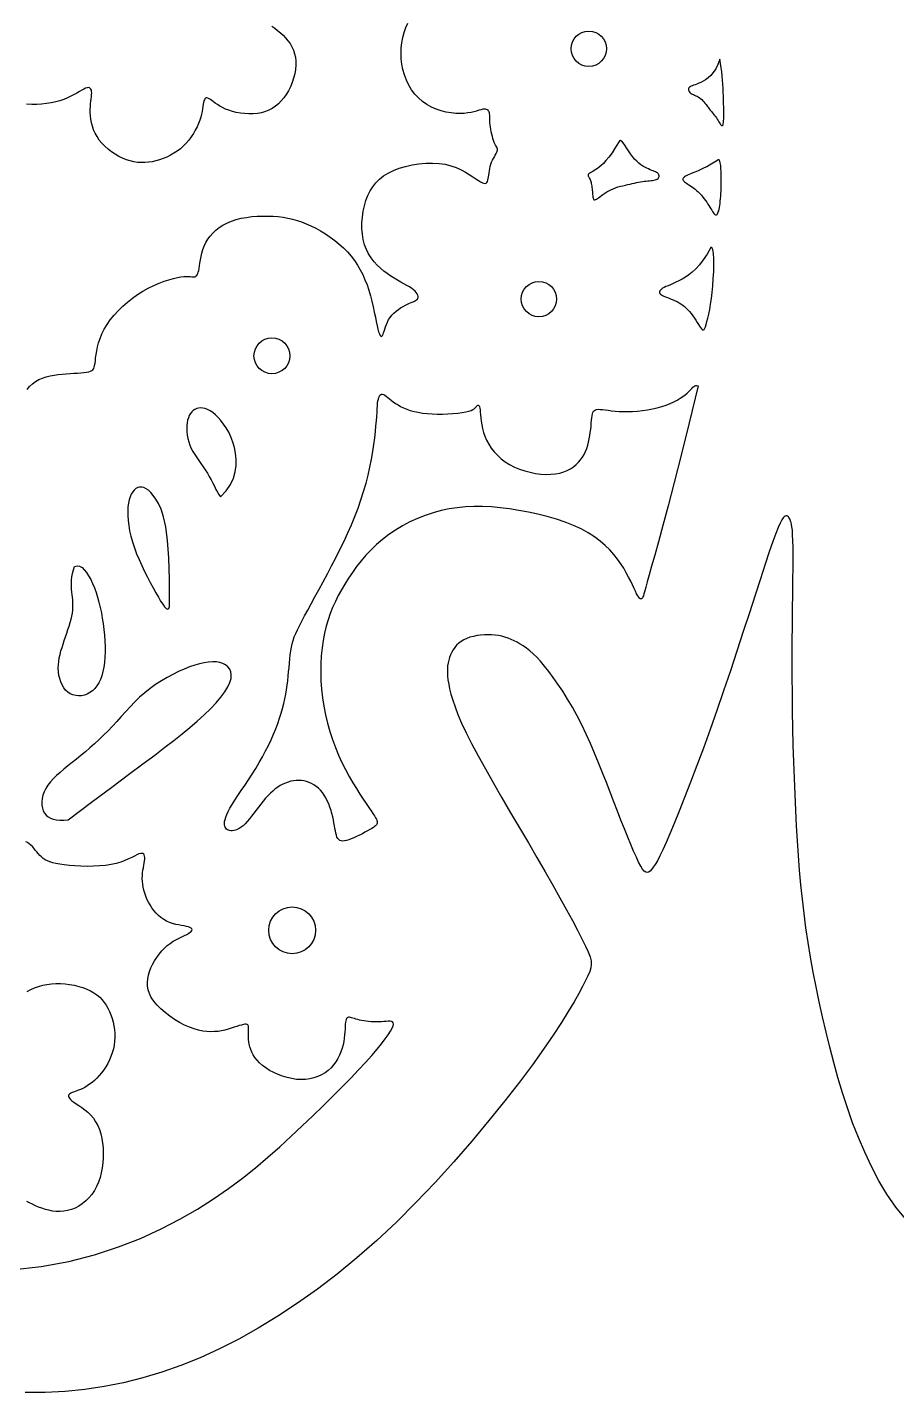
# Paper-space layout 'Layout1' of a CAD drawing. Header units: millimetres. Extents: x 76 to 198, y 127 to 164.
# Drawn here: x 161.86 to 170.51, y 131.91 to 145.51 of the extents above; entities that cross this region are included whole.
import ezdxf

# ---------------------------------------------------------------- set-up
doc = ezdxf.new("R2010")
doc.units = ezdxf.units.MM

psp = doc.layouts.get("Layout1")

# ---------------------------------------------------------------- linework, layer by layer
for points in [[(164.293, 145.519), (164.321, 145.499), (164.349, 145.477), (164.377, 145.453), (164.404, 145.429), (164.429, 145.402), (164.452, 145.374), (164.473, 145.345), (164.491, 145.314), (164.506, 145.28), (164.518, 145.245), (164.526, 145.209), (164.531, 145.17), (164.53, 145.129), (164.526, 145.086), (164.519, 145.043), (164.508, 145), (164.493, 144.957), (164.476, 144.916), (164.457, 144.876), (164.435, 144.839), (164.411, 144.805), (164.386, 144.774), (164.358, 144.746), (164.328, 144.721), (164.296, 144.7), (164.263, 144.682), (164.227, 144.668), (164.188, 144.657), (164.148, 144.65), (164.106, 144.646), (164.064, 144.646), (164.021, 144.648), (163.979, 144.653), (163.938, 144.66), (163.899, 144.67), (163.863, 144.681), (163.83, 144.694), (163.801, 144.709), (163.774, 144.724), (163.75, 144.739), (163.729, 144.753), (163.711, 144.767), (163.694, 144.779), (163.68, 144.79), (163.667, 144.797), (163.656, 144.803), (163.646, 144.805), (163.638, 144.805), (163.631, 144.801), (163.625, 144.795), (163.62, 144.786), (163.616, 144.774), (163.613, 144.759), (163.609, 144.741), (163.606, 144.72), (163.602, 144.697), (163.597, 144.671), (163.591, 144.644), (163.584, 144.614), (163.574, 144.583), (163.562, 144.551), (163.547, 144.518), (163.53, 144.484), (163.511, 144.451), (163.49, 144.418), (163.466, 144.385), (163.44, 144.355), (163.412, 144.326), (163.382, 144.299), (163.35, 144.275), (163.317, 144.253), (163.283, 144.233), (163.247, 144.216), (163.211, 144.201), (163.175, 144.188), (163.138, 144.177), (163.102, 144.169), (163.065, 144.164), (163.029, 144.161), (162.992, 144.16), (162.955, 144.163), (162.919, 144.168), (162.881, 144.177), (162.844, 144.189), (162.806, 144.204), (162.768, 144.223), (162.731, 144.244), (162.695, 144.268), (162.661, 144.295), (162.629, 144.323), (162.6, 144.353), (162.574, 144.385), (162.552, 144.419), (162.534, 144.453), (162.518, 144.488), (162.506, 144.523), (162.497, 144.558), (162.49, 144.593), (162.486, 144.627), (162.484, 144.659), (162.484, 144.69), (162.485, 144.719), (162.487, 144.746), (162.49, 144.772), (162.493, 144.795), (162.496, 144.817), (162.498, 144.837), (162.499, 144.854), (162.498, 144.869), (162.495, 144.882), (162.491, 144.893), (162.484, 144.9), (162.476, 144.905), (162.465, 144.907), (162.453, 144.905), (162.437, 144.901), (162.42, 144.892), (162.4, 144.881), (162.377, 144.868), (162.351, 144.853), (162.323, 144.837), (162.292, 144.821), (162.258, 144.805), (162.222, 144.79), (162.182, 144.777), (162.14, 144.765), (162.095, 144.755), (162.049, 144.748), (162, 144.743), (161.951, 144.74), (161.901, 144.74), (161.85, 144.742)], [(161.855, 141.902), (161.88, 141.932), (161.908, 141.959), (161.939, 141.982), (161.972, 142), (162.008, 142.016), (162.045, 142.028), (162.084, 142.038), (162.124, 142.046), (162.164, 142.051), (162.205, 142.056), (162.245, 142.059), (162.284, 142.062), (162.321, 142.064), (162.357, 142.066), (162.39, 142.069), (162.42, 142.071), (162.446, 142.074), (162.469, 142.078), (162.486, 142.084), (162.5, 142.091), (162.511, 142.099), (162.519, 142.111), (162.524, 142.125), (162.528, 142.142), (162.532, 142.163), (162.535, 142.188), (162.538, 142.217), (162.542, 142.25), (162.548, 142.286), (162.556, 142.326), (162.567, 142.368), (162.582, 142.411), (162.6, 142.457), (162.623, 142.503), (162.651, 142.549), (162.684, 142.596), (162.721, 142.641), (162.762, 142.686), (162.807, 142.73), (162.854, 142.771), (162.904, 142.81), (162.955, 142.847), (163.008, 142.88), (163.062, 142.91), (163.116, 142.936), (163.169, 142.959), (163.219, 142.979), (163.267, 142.995), (163.312, 143.008), (163.351, 143.018), (163.386, 143.024), (163.415, 143.027), (163.44, 143.028), (163.462, 143.028), (163.48, 143.026), (163.495, 143.025), (163.507, 143.024), (163.518, 143.024), (163.528, 143.025), (163.536, 143.029), (163.543, 143.035), (163.549, 143.044), (163.555, 143.055), (163.559, 143.069), (163.564, 143.087), (163.568, 143.108), (163.572, 143.133), (163.576, 143.161), (163.581, 143.192), (163.587, 143.225), (163.595, 143.259), (163.605, 143.294), (163.618, 143.329), (163.634, 143.364), (163.653, 143.397), (163.677, 143.429), (163.703, 143.459), (163.734, 143.488), (163.768, 143.514), (163.805, 143.538), (163.845, 143.559), (163.889, 143.578), (163.937, 143.593), (163.986, 143.606), (164.038, 143.615), (164.091, 143.623), (164.145, 143.627), (164.199, 143.629), (164.252, 143.629), (164.304, 143.627), (164.354, 143.623), (164.403, 143.617), (164.45, 143.609), (164.497, 143.598), (164.543, 143.585), (164.588, 143.57), (164.635, 143.551), (164.681, 143.53), (164.729, 143.507), (164.777, 143.48), (164.825, 143.451), (164.872, 143.419), (164.918, 143.385), (164.963, 143.349), (165.005, 143.311), (165.044, 143.271), (165.081, 143.229), (165.114, 143.186), (165.144, 143.14), (165.171, 143.094), (165.196, 143.045), (165.219, 142.995), (165.239, 142.943), (165.257, 142.89), (165.273, 142.835), (165.287, 142.78), (165.3, 142.726), (165.311, 142.673), (165.322, 142.623), (165.331, 142.578), (165.339, 142.537), (165.347, 142.503), (165.355, 142.475), (165.362, 142.455), (165.369, 142.441), (165.376, 142.433), (165.382, 142.43), (165.388, 142.433), (165.393, 142.44), (165.399, 142.451), (165.404, 142.466), (165.41, 142.484), (165.416, 142.504), (165.423, 142.526), (165.432, 142.55), (165.442, 142.573), (165.454, 142.597), (165.469, 142.62), (165.487, 142.642), (165.507, 142.662), (165.528, 142.681), (165.551, 142.698), (165.574, 142.714), (165.598, 142.728), (165.621, 142.741), (165.642, 142.752), (165.662, 142.761), (165.68, 142.769), (165.697, 142.776), (165.711, 142.782), (165.723, 142.788), (165.733, 142.795), (165.74, 142.802), (165.745, 142.81), (165.748, 142.819), (165.748, 142.829), (165.745, 142.84), (165.739, 142.853), (165.73, 142.866), (165.718, 142.88), (165.703, 142.894), (165.684, 142.908), (165.661, 142.923), (165.635, 142.938), (165.607, 142.954), (165.576, 142.971), (165.543, 142.99), (165.51, 143.009), (165.475, 143.031), (165.44, 143.055), (165.406, 143.081), (165.372, 143.109), (165.339, 143.14), (165.309, 143.174), (165.28, 143.211), (165.255, 143.252), (165.233, 143.295), (165.215, 143.343), (165.202, 143.394), (165.194, 143.448), (165.189, 143.505), (165.189, 143.562), (165.193, 143.619), (165.201, 143.676), (165.213, 143.731), (165.228, 143.784), (165.247, 143.833), (165.269, 143.879), (165.296, 143.921), (165.327, 143.96), (165.363, 143.996), (165.404, 144.028), (165.45, 144.057), (165.502, 144.082), (165.56, 144.105), (165.622, 144.123), (165.688, 144.138), (165.755, 144.149), (165.823, 144.155), (165.891, 144.156), (165.956, 144.153), (166.018, 144.144), (166.075, 144.13), (166.127, 144.111), (166.175, 144.09), (166.218, 144.067), (166.257, 144.043), (166.291, 144.02), (166.322, 143.999), (166.348, 143.981), (166.37, 143.968), (166.388, 143.959), (166.403, 143.955), (166.415, 143.954), (166.425, 143.957), (166.432, 143.963), (166.438, 143.973), (166.442, 143.986), (166.446, 144.001), (166.449, 144.018), (166.451, 144.037), (166.454, 144.058), (166.457, 144.079), (166.46, 144.101), (166.465, 144.123), (166.471, 144.144), (166.479, 144.164), (166.488, 144.184), (166.498, 144.202), (166.507, 144.219), (166.516, 144.235), (166.525, 144.25), (166.531, 144.263), (166.536, 144.275), (166.538, 144.285), (166.537, 144.295), (166.535, 144.304), (166.531, 144.313), (166.526, 144.323), (166.519, 144.334), (166.513, 144.347), (166.506, 144.362), (166.499, 144.38), (166.493, 144.4), (166.487, 144.422), (166.481, 144.445), (166.476, 144.468), (166.471, 144.492), (166.468, 144.514), (166.465, 144.536), (166.463, 144.556), (166.462, 144.574), (166.461, 144.591), (166.461, 144.607), (166.46, 144.621), (166.46, 144.633), (166.459, 144.645), (166.457, 144.656), (166.454, 144.665), (166.45, 144.673), (166.444, 144.681), (166.438, 144.686), (166.429, 144.69), (166.418, 144.692), (166.406, 144.692), (166.391, 144.691), (166.373, 144.686), (166.353, 144.681), (166.33, 144.674), (166.304, 144.667), (166.275, 144.66), (166.242, 144.655), (166.206, 144.651), (166.166, 144.649), (166.122, 144.651), (166.076, 144.656), (166.028, 144.664), (165.978, 144.677), (165.929, 144.693), (165.881, 144.714), (165.834, 144.739), (165.791, 144.769), (165.751, 144.804), (165.715, 144.843), (165.683, 144.886), (165.655, 144.933), (165.632, 144.982), (165.612, 145.033), (165.597, 145.086), (165.586, 145.139), (165.58, 145.194), (165.578, 145.248), (165.58, 145.302), (165.586, 145.354), (165.595, 145.406), (165.608, 145.456), (165.625, 145.504), (165.644, 145.549)], [(168.752, 145.189), (168.732, 145.138), (168.71, 145.095), (168.686, 145.059), (168.661, 145.029), (168.635, 145.006), (168.61, 144.986), (168.585, 144.971), (168.562, 144.959), (168.541, 144.95), (168.522, 144.942), (168.504, 144.935), (168.489, 144.93), (168.476, 144.925), (168.465, 144.921), (168.456, 144.916), (168.449, 144.911), (168.443, 144.904), (168.44, 144.897), (168.439, 144.89), (168.439, 144.882), (168.441, 144.874), (168.445, 144.867), (168.451, 144.86), (168.458, 144.853), (168.467, 144.847), (168.477, 144.842), (168.488, 144.837), (168.499, 144.832), (168.511, 144.827), (168.524, 144.821), (168.536, 144.815), (168.549, 144.807), (168.56, 144.798), (168.571, 144.788), (168.582, 144.776), (168.593, 144.764), (168.603, 144.751), (168.614, 144.738), (168.624, 144.724), (168.634, 144.711), (168.645, 144.697), (168.656, 144.684), (168.667, 144.67), (168.677, 144.657), (168.688, 144.644), (168.698, 144.631), (168.708, 144.618), (168.717, 144.605), (168.725, 144.592), (168.733, 144.58), (168.74, 144.568), (168.747, 144.558), (168.753, 144.548), (168.759, 144.54), (168.764, 144.534), (168.769, 144.53), (168.773, 144.528), (168.776, 144.529), (168.78, 144.532), (168.783, 144.538), (168.785, 144.548), (168.787, 144.56), (168.789, 144.577), (168.79, 144.597), (168.79, 144.621), (168.791, 144.648), (168.79, 144.679), (168.79, 144.712), (168.789, 144.747), (168.788, 144.784), (168.787, 144.823), (168.785, 144.862), (168.783, 144.901), (168.781, 144.941), (168.778, 144.982), (168.775, 145.022), (168.771, 145.064), (168.765, 145.105), (168.759, 145.147), (168.752, 145.189)], [(167.756, 144.381), (167.714, 144.314), (167.678, 144.259), (167.646, 144.215), (167.617, 144.18), (167.592, 144.153), (167.57, 144.132), (167.551, 144.115), (167.533, 144.102), (167.516, 144.091), (167.5, 144.082), (167.486, 144.073), (167.474, 144.066), (167.463, 144.06), (167.454, 144.055), (167.447, 144.05), (167.442, 144.045), (167.44, 144.041), (167.439, 144.036), (167.439, 144.031), (167.441, 144.026), (167.444, 144.021), (167.448, 144.015), (167.452, 144.009), (167.455, 144.001), (167.459, 143.993), (167.463, 143.984), (167.466, 143.974), (167.469, 143.964), (167.471, 143.952), (167.474, 143.94), (167.476, 143.927), (167.478, 143.913), (167.48, 143.899), (167.481, 143.885), (167.482, 143.87), (167.484, 143.855), (167.485, 143.842), (167.486, 143.829), (167.488, 143.818), (167.49, 143.808), (167.492, 143.8), (167.495, 143.794), (167.499, 143.791), (167.503, 143.789), (167.509, 143.789), (167.515, 143.792), (167.523, 143.796), (167.533, 143.802), (167.544, 143.811), (167.558, 143.821), (167.572, 143.832), (167.588, 143.844), (167.606, 143.856), (167.625, 143.868), (167.645, 143.88), (167.667, 143.891), (167.69, 143.901), (167.713, 143.91), (167.737, 143.918), (167.762, 143.925), (167.786, 143.931), (167.811, 143.937), (167.834, 143.942), (167.858, 143.947), (167.88, 143.952), (167.902, 143.957), (167.922, 143.961), (167.942, 143.965), (167.961, 143.969), (167.98, 143.972), (167.998, 143.975), (168.016, 143.977), (168.033, 143.979), (168.05, 143.98), (168.066, 143.982), (168.081, 143.984), (168.095, 143.986), (168.108, 143.988), (168.119, 143.991), (168.128, 143.996), (168.136, 144.001), (168.141, 144.008), (168.145, 144.015), (168.147, 144.022), (168.147, 144.03), (168.145, 144.038), (168.142, 144.045), (168.137, 144.052), (168.13, 144.058), (168.121, 144.063), (168.111, 144.068), (168.1, 144.073), (168.087, 144.078), (168.073, 144.083), (168.058, 144.089), (168.041, 144.097), (168.023, 144.105), (168.005, 144.115), (167.985, 144.126), (167.965, 144.14), (167.944, 144.156), (167.924, 144.175), (167.903, 144.196), (167.882, 144.221), (167.861, 144.249), (167.841, 144.278), (167.822, 144.307), (167.804, 144.333), (167.788, 144.356), (167.775, 144.373), (167.764, 144.381), (167.756, 144.381)], [(168.721, 144.178), (168.682, 144.155), (168.649, 144.136), (168.621, 144.12), (168.596, 144.107), (168.574, 144.097), (168.555, 144.088), (168.537, 144.08), (168.519, 144.073), (168.502, 144.066), (168.484, 144.059), (168.468, 144.052), (168.451, 144.045), (168.436, 144.039), (168.422, 144.032), (168.41, 144.026), (168.4, 144.019), (168.393, 144.013), (168.387, 144.007), (168.384, 144), (168.383, 143.994), (168.384, 143.988), (168.388, 143.981), (168.393, 143.975), (168.4, 143.968), (168.409, 143.962), (168.419, 143.955), (168.431, 143.947), (168.444, 143.939), (168.459, 143.93), (168.473, 143.92), (168.489, 143.909), (168.505, 143.897), (168.52, 143.883), (168.536, 143.868), (168.552, 143.852), (168.567, 143.836), (168.582, 143.818), (168.596, 143.801), (168.609, 143.783), (168.621, 143.766), (168.633, 143.748), (168.643, 143.732), (168.653, 143.716), (168.662, 143.701), (168.67, 143.687), (168.677, 143.675), (168.684, 143.664), (168.691, 143.655), (168.697, 143.648), (168.703, 143.643), (168.708, 143.64), (168.714, 143.639), (168.719, 143.641), (168.723, 143.644), (168.728, 143.65), (168.732, 143.659), (168.736, 143.669), (168.74, 143.682), (168.744, 143.697), (168.747, 143.714), (168.75, 143.733), (168.753, 143.753), (168.756, 143.776), (168.758, 143.799), (168.76, 143.825), (168.762, 143.851), (168.763, 143.879), (168.764, 143.909), (168.765, 143.939), (168.765, 143.97), (168.765, 144.002), (168.765, 144.035), (168.764, 144.069), (168.762, 144.102), (168.76, 144.131), (168.756, 144.157), (168.75, 144.176), (168.743, 144.187), (168.733, 144.188), (168.721, 144.178)], [(168.661, 143.316), (168.624, 143.249), (168.586, 143.192), (168.549, 143.144), (168.513, 143.104), (168.477, 143.071), (168.442, 143.043), (168.408, 143.02), (168.375, 143.001), (168.344, 142.984), (168.314, 142.969), (168.286, 142.956), (168.26, 142.945), (168.236, 142.935), (168.215, 142.926), (168.197, 142.917), (168.182, 142.909), (168.169, 142.9), (168.16, 142.892), (168.154, 142.883), (168.151, 142.875), (168.152, 142.866), (168.155, 142.858), (168.161, 142.851), (168.17, 142.843), (168.181, 142.836), (168.195, 142.83), (168.211, 142.823), (168.229, 142.817), (168.247, 142.81), (168.267, 142.802), (168.287, 142.795), (168.306, 142.786), (168.326, 142.777), (168.345, 142.766), (168.363, 142.755), (168.382, 142.742), (168.399, 142.728), (168.417, 142.713), (168.434, 142.696), (168.45, 142.677), (168.467, 142.657), (168.483, 142.635), (168.498, 142.613), (168.512, 142.591), (168.526, 142.57), (168.538, 142.55), (168.55, 142.533), (168.56, 142.518), (168.569, 142.506), (168.576, 142.498), (168.583, 142.494), (168.589, 142.495), (168.595, 142.5), (168.601, 142.511), (168.607, 142.527), (168.615, 142.55), (168.623, 142.578), (168.631, 142.613), (168.64, 142.653), (168.65, 142.699), (168.659, 142.751), (168.667, 142.807), (168.675, 142.869), (168.681, 142.935), (168.686, 143.005), (168.69, 143.075), (168.691, 143.143), (168.69, 143.204), (168.687, 143.256), (168.681, 143.294), (168.673, 143.315), (168.661, 143.316)], [(168.535, 141.937), (168.445, 141.569), (168.366, 141.249), (168.297, 140.976), (168.236, 140.743), (168.184, 140.548), (168.14, 140.386), (168.103, 140.253), (168.072, 140.144), (168.048, 140.057), (168.029, 139.988), (168.015, 139.935), (168.004, 139.896), (167.996, 139.868), (167.99, 139.849), (167.985, 139.836), (167.981, 139.828), (167.976, 139.822), (167.971, 139.818), (167.966, 139.817), (167.959, 139.819), (167.952, 139.824), (167.944, 139.834), (167.934, 139.848), (167.923, 139.868), (167.911, 139.893), (167.897, 139.922), (167.882, 139.956), (167.864, 139.994), (167.843, 140.035), (167.82, 140.077), (167.794, 140.122), (167.765, 140.167), (167.732, 140.213), (167.696, 140.259), (167.655, 140.305), (167.61, 140.349), (167.559, 140.393), (167.502, 140.435), (167.439, 140.475), (167.37, 140.513), (167.293, 140.548), (167.211, 140.58), (167.124, 140.61), (167.033, 140.636), (166.94, 140.66), (166.845, 140.681), (166.751, 140.698), (166.657, 140.713), (166.566, 140.724), (166.477, 140.732), (166.39, 140.736), (166.304, 140.736), (166.22, 140.733), (166.138, 140.725), (166.056, 140.713), (165.976, 140.696), (165.896, 140.674), (165.817, 140.648), (165.74, 140.617), (165.665, 140.583), (165.592, 140.544), (165.522, 140.503), (165.456, 140.458), (165.393, 140.41), (165.334, 140.359), (165.279, 140.306), (165.228, 140.251), (165.18, 140.195), (165.136, 140.138), (165.094, 140.08), (165.055, 140.022), (165.019, 139.964), (164.985, 139.907), (164.953, 139.85), (164.924, 139.792), (164.897, 139.733), (164.873, 139.673), (164.852, 139.61), (164.833, 139.545), (164.816, 139.476), (164.802, 139.404), (164.792, 139.329), (164.784, 139.25), (164.779, 139.169), (164.778, 139.087), (164.78, 139.003), (164.786, 138.918), (164.795, 138.833), (164.808, 138.748), (164.826, 138.663), (164.846, 138.58), (164.87, 138.498), (164.896, 138.417), (164.925, 138.338), (164.956, 138.262), (164.99, 138.188), (165.025, 138.118), (165.061, 138.05), (165.098, 137.987), (165.134, 137.928), (165.168, 137.873), (165.201, 137.823), (165.231, 137.779), (165.257, 137.74), (165.279, 137.707), (165.298, 137.68), (165.312, 137.657), (165.324, 137.638), (165.332, 137.623), (165.337, 137.611), (165.34, 137.6), (165.341, 137.591), (165.34, 137.583), (165.337, 137.575), (165.332, 137.567), (165.325, 137.559), (165.315, 137.551), (165.302, 137.542), (165.286, 137.532), (165.267, 137.521), (165.244, 137.508), (165.219, 137.494), (165.193, 137.479), (165.165, 137.465), (165.136, 137.451), (165.108, 137.438), (165.082, 137.427), (165.057, 137.418), (165.034, 137.411), (165.015, 137.407), (164.997, 137.406), (164.982, 137.408), (164.969, 137.413), (164.958, 137.421), (164.948, 137.432), (164.94, 137.446), (164.934, 137.464), (164.928, 137.484), (164.924, 137.507), (164.919, 137.532), (164.915, 137.559), (164.91, 137.587), (164.905, 137.617), (164.898, 137.648), (164.89, 137.68), (164.881, 137.712), (164.87, 137.744), (164.858, 137.776), (164.844, 137.806), (164.829, 137.836), (164.813, 137.863), (164.795, 137.889), (164.776, 137.912), (164.755, 137.932), (164.733, 137.951), (164.711, 137.966), (164.687, 137.979), (164.662, 137.99), (164.637, 137.999), (164.612, 138.005), (164.586, 138.009), (164.56, 138.01), (164.533, 138.01), (164.507, 138.007), (164.48, 138.002), (164.454, 137.994), (164.428, 137.984), (164.402, 137.973), (164.376, 137.959), (164.351, 137.943), (164.326, 137.925), (164.301, 137.904), (164.277, 137.882), (164.253, 137.858), (164.229, 137.833), (164.205, 137.805), (164.181, 137.775), (164.158, 137.745), (164.135, 137.714), (164.112, 137.683), (164.09, 137.654), (164.068, 137.626), (164.046, 137.6), (164.025, 137.578), (164.005, 137.559), (163.985, 137.544), (163.966, 137.531), (163.948, 137.522), (163.93, 137.515), (163.914, 137.511), (163.898, 137.509), (163.884, 137.509), (163.871, 137.511), (163.86, 137.514), (163.849, 137.519), (163.84, 137.525), (163.833, 137.533), (163.827, 137.543), (163.823, 137.555), (163.821, 137.568), (163.821, 137.584), (163.822, 137.601), (163.826, 137.621), (163.834, 137.644), (163.844, 137.67), (163.858, 137.699), (163.875, 137.733), (163.898, 137.77), (163.924, 137.813), (163.954, 137.859), (163.988, 137.909), (164.023, 137.961), (164.059, 138.016), (164.096, 138.073), (164.132, 138.13), (164.167, 138.188), (164.2, 138.245), (164.23, 138.303), (164.259, 138.359), (164.285, 138.415), (164.309, 138.47), (164.331, 138.524), (164.35, 138.577), (164.368, 138.629), (164.384, 138.679), (164.398, 138.727), (164.41, 138.775), (164.421, 138.821), (164.43, 138.867), (164.438, 138.913), (164.445, 138.957), (164.45, 139.002), (164.455, 139.047), (164.459, 139.091), (164.463, 139.135), (164.466, 139.178), (164.47, 139.219), (164.475, 139.26), (164.48, 139.299), (164.486, 139.335), (164.494, 139.37), (164.504, 139.404), (164.515, 139.438), (164.529, 139.473), (164.546, 139.51), (164.566, 139.55), (164.59, 139.596), (164.617, 139.647), (164.649, 139.704), (164.684, 139.768), (164.721, 139.836), (164.761, 139.909), (164.802, 139.986), (164.845, 140.065), (164.887, 140.146), (164.929, 140.227), (164.97, 140.309), (165.01, 140.391), (165.048, 140.474), (165.084, 140.556), (165.118, 140.638), (165.15, 140.72), (165.179, 140.803), (165.205, 140.885), (165.229, 140.968), (165.249, 141.05), (165.267, 141.13), (165.283, 141.208), (165.296, 141.283), (165.307, 141.355), (165.316, 141.422), (165.323, 141.483), (165.328, 141.539), (165.333, 141.589), (165.336, 141.633), (165.339, 141.673), (165.341, 141.708), (165.343, 141.738), (165.345, 141.765), (165.348, 141.788), (165.352, 141.807), (165.356, 141.823), (165.362, 141.836), (165.368, 141.845), (165.376, 141.851), (165.384, 141.854), (165.394, 141.854), (165.405, 141.851), (165.417, 141.844), (165.43, 141.835), (165.445, 141.823), (165.462, 141.81), (165.48, 141.795), (165.501, 141.78), (165.523, 141.764), (165.548, 141.748), (165.574, 141.734), (165.603, 141.719), (165.635, 141.706), (165.669, 141.694), (165.707, 141.684), (165.747, 141.675), (165.79, 141.667), (165.837, 141.662), (165.887, 141.658), (165.939, 141.657), (165.992, 141.657), (166.045, 141.659), (166.095, 141.662), (166.143, 141.667), (166.185, 141.672), (166.222, 141.679), (166.252, 141.686), (166.275, 141.694), (166.293, 141.702), (166.306, 141.71), (166.316, 141.718), (166.323, 141.726), (166.328, 141.733), (166.333, 141.738), (166.337, 141.743), (166.342, 141.745), (166.346, 141.746), (166.351, 141.744), (166.355, 141.738), (166.359, 141.729), (166.362, 141.717), (166.365, 141.699), (166.367, 141.677), (166.37, 141.651), (166.372, 141.62), (166.376, 141.587), (166.381, 141.551), (166.389, 141.514), (166.399, 141.475), (166.413, 141.436), (166.43, 141.396), (166.451, 141.357), (166.476, 141.319), (166.505, 141.282), (166.537, 141.247), (166.574, 141.213), (166.614, 141.183), (166.658, 141.155), (166.706, 141.13), (166.756, 141.109), (166.809, 141.092), (166.863, 141.078), (166.917, 141.067), (166.97, 141.06), (167.021, 141.057), (167.07, 141.058), (167.116, 141.062), (167.158, 141.07), (167.197, 141.082), (167.232, 141.096), (167.265, 141.113), (167.294, 141.132), (167.321, 141.154), (167.344, 141.177), (167.365, 141.202), (167.384, 141.228), (167.4, 141.256), (167.414, 141.285), (167.426, 141.315), (167.436, 141.346), (167.445, 141.378), (167.452, 141.41), (167.457, 141.443), (167.462, 141.475), (167.466, 141.507), (167.469, 141.538), (167.472, 141.568), (167.475, 141.595), (167.478, 141.62), (167.481, 141.641), (167.484, 141.659), (167.488, 141.674), (167.494, 141.685), (167.502, 141.694), (167.512, 141.7), (167.524, 141.703), (167.54, 141.705), (167.559, 141.704), (167.582, 141.702), (167.609, 141.699), (167.639, 141.695), (167.673, 141.691), (167.71, 141.687), (167.749, 141.684), (167.792, 141.682), (167.836, 141.682), (167.883, 141.684), (167.932, 141.687), (167.981, 141.693), (168.031, 141.7), (168.08, 141.71), (168.127, 141.72), (168.173, 141.733), (168.216, 141.747), (168.256, 141.762), (168.293, 141.779), (168.326, 141.796), (168.356, 141.814), (168.383, 141.831), (168.406, 141.849), (168.427, 141.866), (168.444, 141.883), (168.459, 141.898), (168.471, 141.912), (168.482, 141.924), (168.491, 141.933), (168.501, 141.939), (168.511, 141.943), (168.522, 141.942), (168.535, 141.937)], [(163.779, 140.834), (163.837, 140.893), (163.879, 140.955), (163.91, 141.018), (163.928, 141.081), (163.937, 141.144), (163.938, 141.206), (163.931, 141.267), (163.919, 141.325), (163.903, 141.379), (163.884, 141.429), (163.862, 141.476), (163.837, 141.519), (163.811, 141.558), (163.784, 141.593), (163.757, 141.624), (163.73, 141.65), (163.703, 141.672), (163.677, 141.689), (163.652, 141.702), (163.628, 141.712), (163.606, 141.717), (163.584, 141.719), (163.563, 141.717), (163.544, 141.712), (163.526, 141.704), (163.51, 141.693), (163.495, 141.679), (163.482, 141.662), (163.47, 141.643), (163.461, 141.621), (163.453, 141.596), (163.448, 141.57), (163.445, 141.541), (163.444, 141.511), (163.446, 141.48), (163.45, 141.447), (163.456, 141.414), (163.465, 141.381), (163.476, 141.348), (163.49, 141.316), (163.506, 141.284), (163.524, 141.254), (163.544, 141.224), (163.565, 141.194), (163.586, 141.164), (163.608, 141.133), (163.629, 141.102), (163.65, 141.07), (163.669, 141.037), (163.687, 141.003), (163.704, 140.97), (163.72, 140.938), (163.735, 140.907), (163.75, 140.879), (163.765, 140.855), (163.779, 140.834)], [(163.274, 139.74), (163.273, 140.009), (163.266, 140.226), (163.253, 140.399), (163.235, 140.533), (163.213, 140.635), (163.189, 140.711), (163.163, 140.768), (163.137, 140.811), (163.111, 140.847), (163.087, 140.875), (163.063, 140.898), (163.04, 140.914), (163.018, 140.925), (162.996, 140.93), (162.976, 140.929), (162.957, 140.925), (162.939, 140.915), (162.922, 140.901), (162.907, 140.883), (162.893, 140.861), (162.881, 140.834), (162.871, 140.804), (162.864, 140.77), (162.859, 140.732), (162.857, 140.69), (162.857, 140.646), (162.861, 140.598), (162.867, 140.548), (162.876, 140.495), (162.889, 140.44), (162.904, 140.384), (162.923, 140.326), (162.945, 140.267), (162.97, 140.208), (162.997, 140.149), (163.025, 140.091), (163.053, 140.034), (163.082, 139.979), (163.11, 139.927), (163.137, 139.879), (163.162, 139.834), (163.185, 139.795), (163.205, 139.763), (163.224, 139.738), (163.24, 139.722), (163.254, 139.716), (163.265, 139.722), (163.274, 139.74)], [(170.6, 133.645), (170.503, 133.762), (170.415, 133.89), (170.334, 134.025), (170.26, 134.166), (170.193, 134.309), (170.131, 134.455), (170.073, 134.602), (170.021, 134.751), (169.972, 134.901), (169.927, 135.051), (169.885, 135.202), (169.845, 135.354), (169.808, 135.504), (169.773, 135.655), (169.74, 135.805), (169.709, 135.954), (169.68, 136.102), (169.654, 136.25), (169.63, 136.396), (169.608, 136.541), (169.589, 136.685), (169.573, 136.829), (169.558, 136.972), (169.545, 137.116), (169.534, 137.262), (169.524, 137.409), (169.515, 137.559), (169.507, 137.713), (169.5, 137.87), (169.493, 138.031), (169.487, 138.195), (169.482, 138.361), (169.478, 138.53), (169.475, 138.701), (169.473, 138.873), (169.472, 139.046), (169.472, 139.22), (169.472, 139.391), (169.474, 139.558), (169.475, 139.718), (169.477, 139.869), (169.479, 140.008), (169.48, 140.132), (169.48, 140.24), (169.48, 140.328), (169.478, 140.4), (169.476, 140.456), (169.473, 140.5), (169.469, 140.533), (169.465, 140.558), (169.461, 140.577), (169.456, 140.592), (169.451, 140.606), (169.445, 140.617), (169.439, 140.627), (169.433, 140.634), (169.426, 140.64), (169.419, 140.643), (169.411, 140.643), (169.402, 140.641), (169.392, 140.635), (169.381, 140.623), (169.368, 140.603), (169.352, 140.572), (169.332, 140.528), (169.308, 140.467), (169.279, 140.387), (169.243, 140.286), (169.202, 140.162), (169.155, 140.017), (169.102, 139.855), (169.046, 139.679), (168.985, 139.492), (168.922, 139.298), (168.856, 139.1), (168.789, 138.902), (168.722, 138.707), (168.654, 138.516), (168.587, 138.332), (168.523, 138.157), (168.46, 137.993), (168.401, 137.841), (168.347, 137.703), (168.298, 137.582), (168.254, 137.478), (168.217, 137.391), (168.183, 137.318), (168.155, 137.259), (168.13, 137.211), (168.108, 137.174), (168.089, 137.145), (168.072, 137.123), (168.057, 137.107), (168.042, 137.096), (168.028, 137.093), (168.014, 137.096), (167.999, 137.107), (167.982, 137.127), (167.964, 137.157), (167.943, 137.196), (167.92, 137.245), (167.893, 137.304), (167.865, 137.371), (167.834, 137.446), (167.801, 137.527), (167.767, 137.613), (167.732, 137.703), (167.696, 137.797), (167.66, 137.892), (167.622, 137.989), (167.584, 138.087), (167.545, 138.184), (167.505, 138.282), (167.464, 138.378), (167.421, 138.472), (167.376, 138.564), (167.33, 138.653), (167.283, 138.738), (167.235, 138.82), (167.187, 138.897), (167.139, 138.968), (167.093, 139.035), (167.048, 139.095), (167.006, 139.149), (166.966, 139.196), (166.928, 139.236), (166.893, 139.271), (166.859, 139.301), (166.827, 139.327), (166.795, 139.349), (166.765, 139.368), (166.734, 139.385), (166.704, 139.4), (166.674, 139.414), (166.643, 139.426), (166.612, 139.437), (166.58, 139.445), (166.547, 139.452), (166.514, 139.457), (166.479, 139.46), (166.443, 139.461), (166.407, 139.46), (166.37, 139.457), (166.334, 139.452), (166.298, 139.444), (166.264, 139.435), (166.232, 139.423), (166.202, 139.409), (166.176, 139.393), (166.152, 139.375), (166.131, 139.355), (166.112, 139.333), (166.096, 139.31), (166.082, 139.286), (166.07, 139.261), (166.06, 139.235), (166.052, 139.208), (166.046, 139.181), (166.041, 139.152), (166.039, 139.121), (166.039, 139.088), (166.041, 139.052), (166.045, 139.012), (166.052, 138.969), (166.061, 138.921), (166.074, 138.868), (166.092, 138.809), (166.115, 138.742), (166.144, 138.666), (166.181, 138.581), (166.226, 138.484), (166.28, 138.376), (166.345, 138.255), (166.417, 138.124), (166.497, 137.984), (166.581, 137.838), (166.669, 137.688), (166.757, 137.537), (166.845, 137.388), (166.93, 137.241), (167.012, 137.1), (167.088, 136.966), (167.159, 136.84), (167.225, 136.723), (167.283, 136.615), (167.335, 136.518), (167.378, 136.433), (167.414, 136.361), (167.441, 136.302), (167.459, 136.254), (167.47, 136.213), (167.472, 136.177), (167.468, 136.143), (167.456, 136.107), (167.438, 136.066), (167.414, 136.018), (167.384, 135.959), (167.346, 135.888), (167.3, 135.806), (167.243, 135.71), (167.175, 135.6), (167.093, 135.475), (166.997, 135.335), (166.885, 135.178), (166.756, 135.006), (166.611, 134.819), (166.453, 134.623), (166.283, 134.42), (166.104, 134.214), (165.918, 134.008), (165.726, 133.807), (165.532, 133.613), (165.336, 133.43), (165.139, 133.257), (164.942, 133.095), (164.745, 132.945), (164.548, 132.805), (164.352, 132.675), (164.156, 132.557), (163.962, 132.448), (163.77, 132.351), (163.578, 132.263), (163.387, 132.186), (163.197, 132.119), (163.006, 132.061), (162.815, 132.013), (162.623, 131.975), (162.429, 131.946), (162.233, 131.927), (162.035, 131.916), (161.835, 131.915)], [(162.328, 140.14), (162.354, 140.146), (162.378, 140.142), (162.402, 140.129), (162.425, 140.108), (162.447, 140.081), (162.468, 140.048), (162.489, 140.011), (162.508, 139.97), (162.525, 139.927), (162.542, 139.881), (162.557, 139.834), (162.571, 139.784), (162.583, 139.733), (162.595, 139.68), (162.604, 139.626), (162.613, 139.571), (162.62, 139.514), (162.626, 139.457), (162.63, 139.4), (162.632, 139.344), (162.632, 139.289), (162.63, 139.236), (162.626, 139.185), (162.619, 139.137), (162.61, 139.093), (162.599, 139.052), (162.585, 139.014), (162.568, 138.98), (162.55, 138.95), (162.529, 138.924), (162.506, 138.902), (162.481, 138.884), (162.454, 138.869), (162.426, 138.859), (162.397, 138.853), (162.368, 138.852), (162.339, 138.854), (162.311, 138.861), (162.285, 138.873), (162.261, 138.888), (162.239, 138.909), (162.221, 138.933), (162.205, 138.96), (162.191, 138.99), (162.181, 139.023), (162.173, 139.056), (162.168, 139.091), (162.166, 139.126), (162.167, 139.161), (162.17, 139.195), (162.176, 139.23), (162.183, 139.264), (162.192, 139.299), (162.203, 139.333), (162.214, 139.368), (162.226, 139.404), (162.238, 139.439), (162.25, 139.475), (162.262, 139.511), (162.273, 139.546), (162.283, 139.581), (162.293, 139.614), (162.3, 139.646), (162.306, 139.676), (162.31, 139.705), (162.312, 139.732), (162.312, 139.758), (162.311, 139.783), (162.31, 139.808), (162.307, 139.833), (162.305, 139.859), (162.302, 139.885), (162.299, 139.913), (162.298, 139.942), (162.297, 139.972), (162.298, 140.004), (162.301, 140.036), (162.307, 140.07), (162.316, 140.105), (162.328, 140.14)], [(162.263, 137.617), (162.498, 137.795), (162.698, 137.944), (162.866, 138.07), (163.007, 138.175), (163.126, 138.263), (163.228, 138.34), (163.317, 138.409), (163.398, 138.473), (163.476, 138.537), (163.549, 138.601), (163.617, 138.664), (163.68, 138.724), (163.736, 138.783), (163.784, 138.839), (163.823, 138.892), (163.854, 138.941), (163.874, 138.985), (163.886, 139.025), (163.888, 139.061), (163.883, 139.092), (163.872, 139.119), (163.854, 139.142), (163.831, 139.16), (163.804, 139.174), (163.774, 139.184), (163.74, 139.189), (163.703, 139.191), (163.662, 139.188), (163.619, 139.182), (163.573, 139.172), (163.525, 139.158), (163.473, 139.14), (163.419, 139.119), (163.364, 139.094), (163.307, 139.066), (163.249, 139.035), (163.192, 139.001), (163.135, 138.964), (163.08, 138.924), (163.027, 138.882), (162.976, 138.838), (162.928, 138.791), (162.882, 138.744), (162.837, 138.695), (162.793, 138.647), (162.749, 138.598), (162.706, 138.551), (162.662, 138.504), (162.617, 138.459), (162.572, 138.416), (162.527, 138.374), (162.481, 138.334), (162.436, 138.295), (162.391, 138.258), (162.347, 138.222), (162.304, 138.187), (162.262, 138.154), (162.222, 138.121), (162.184, 138.09), (162.149, 138.058), (162.116, 138.027), (162.087, 137.996), (162.062, 137.964), (162.041, 137.931), (162.025, 137.898), (162.013, 137.864), (162.005, 137.83), (162.002, 137.797), (162.003, 137.765), (162.008, 137.735), (162.016, 137.708), (162.029, 137.684), (162.044, 137.663), (162.064, 137.646), (162.087, 137.633), (162.114, 137.623), (162.145, 137.616), (162.18, 137.613), (162.22, 137.613), (162.263, 137.617)], [(161.701, 133.137), (161.996, 133.171), (162.272, 133.222), (162.528, 133.287), (162.765, 133.365), (162.985, 133.451), (163.189, 133.545), (163.377, 133.643), (163.551, 133.742), (163.711, 133.844), (163.86, 133.947), (163.999, 134.05), (164.129, 134.154), (164.253, 134.259), (164.37, 134.363), (164.483, 134.467), (164.593, 134.57), (164.7, 134.671), (164.803, 134.77), (164.9, 134.866), (164.992, 134.958), (165.077, 135.046), (165.155, 135.128), (165.225, 135.203), (165.286, 135.272), (165.339, 135.333), (165.384, 135.388), (165.421, 135.437), (165.451, 135.478), (165.473, 135.514), (165.489, 135.543), (165.499, 135.567), (165.503, 135.584), (165.501, 135.597), (165.494, 135.605), (165.483, 135.61), (165.469, 135.612), (165.451, 135.612), (165.43, 135.611), (165.408, 135.609), (165.384, 135.608), (165.359, 135.607), (165.333, 135.607), (165.307, 135.607), (165.281, 135.608), (165.255, 135.61), (165.231, 135.612), (165.207, 135.615), (165.185, 135.619), (165.165, 135.624), (165.147, 135.629), (165.129, 135.634), (165.114, 135.639), (165.099, 135.644), (165.086, 135.647), (165.075, 135.65), (165.065, 135.652), (165.055, 135.652), (165.048, 135.65), (165.041, 135.646), (165.035, 135.639), (165.031, 135.63), (165.027, 135.617), (165.024, 135.602), (165.022, 135.582), (165.021, 135.56), (165.02, 135.534), (165.018, 135.507), (165.016, 135.477), (165.013, 135.445), (165.008, 135.412), (165.001, 135.378), (164.992, 135.344), (164.98, 135.309), (164.966, 135.275), (164.949, 135.241), (164.929, 135.209), (164.907, 135.178), (164.881, 135.15), (164.853, 135.123), (164.822, 135.1), (164.787, 135.08), (164.751, 135.063), (164.711, 135.05), (164.67, 135.04), (164.628, 135.034), (164.583, 135.032), (164.538, 135.034), (164.491, 135.041), (164.445, 135.051), (164.399, 135.065), (164.354, 135.082), (164.311, 135.102), (164.27, 135.123), (164.233, 135.147), (164.199, 135.172), (164.17, 135.198), (164.145, 135.225), (164.124, 135.252), (164.107, 135.279), (164.093, 135.306), (164.081, 135.332), (164.073, 135.359), (164.067, 135.384), (164.063, 135.408), (164.06, 135.431), (164.059, 135.453), (164.059, 135.473), (164.059, 135.492), (164.06, 135.51), (164.061, 135.525), (164.061, 135.539), (164.061, 135.552), (164.059, 135.562), (164.056, 135.57), (164.052, 135.577), (164.045, 135.581), (164.036, 135.583), (164.024, 135.583), (164.008, 135.58), (163.99, 135.575), (163.968, 135.569), (163.944, 135.561), (163.917, 135.552), (163.888, 135.543), (163.857, 135.534), (163.824, 135.525), (163.79, 135.518), (163.756, 135.512), (163.72, 135.509), (163.683, 135.508), (163.644, 135.509), (163.604, 135.514), (163.562, 135.523), (163.518, 135.536), (163.471, 135.553), (163.423, 135.575), (163.373, 135.601), (163.324, 135.631), (163.275, 135.664), (163.229, 135.699), (163.187, 135.736), (163.149, 135.773), (163.117, 135.811), (163.092, 135.849), (163.074, 135.887), (163.062, 135.924), (163.055, 135.961), (163.053, 135.997), (163.056, 136.034), (163.064, 136.07), (163.074, 136.107), (163.088, 136.143), (163.105, 136.179), (163.124, 136.214), (163.146, 136.248), (163.17, 136.281), (163.196, 136.312), (163.223, 136.34), (163.251, 136.365), (163.281, 136.388), (163.311, 136.408), (163.341, 136.425), (163.37, 136.44), (163.397, 136.454), (163.422, 136.466), (163.445, 136.477), (163.464, 136.488), (163.478, 136.498), (163.489, 136.507), (163.495, 136.516), (163.497, 136.525), (163.495, 136.533), (163.488, 136.54), (163.477, 136.546), (163.462, 136.552), (163.442, 136.557), (163.419, 136.561), (163.393, 136.565), (163.364, 136.571), (163.335, 136.577), (163.304, 136.585), (163.273, 136.595), (163.244, 136.608), (163.215, 136.624), (163.188, 136.644), (163.163, 136.665), (163.139, 136.689), (163.117, 136.715), (163.097, 136.742), (163.079, 136.77), (163.063, 136.799), (163.048, 136.828), (163.036, 136.858), (163.026, 136.887), (163.017, 136.917), (163.011, 136.947), (163.006, 136.976), (163.003, 137.005), (163.002, 137.034), (163.003, 137.062), (163.005, 137.089), (163.009, 137.116), (163.013, 137.141), (163.017, 137.165), (163.02, 137.187), (163.024, 137.208), (163.026, 137.226), (163.026, 137.243), (163.025, 137.257), (163.022, 137.268), (163.017, 137.276), (163.009, 137.282), (162.999, 137.284), (162.986, 137.283), (162.969, 137.278), (162.949, 137.269), (162.925, 137.257), (162.898, 137.243), (162.866, 137.228), (162.83, 137.212), (162.789, 137.197), (162.743, 137.183), (162.692, 137.172), (162.637, 137.163), (162.577, 137.158), (162.515, 137.155), (162.453, 137.154), (162.391, 137.156), (162.332, 137.159), (162.276, 137.163), (162.225, 137.169), (162.181, 137.175), (162.143, 137.182), (162.11, 137.19), (162.082, 137.199), (162.057, 137.209), (162.036, 137.221), (162.017, 137.234), (161.999, 137.248), (161.983, 137.264), (161.967, 137.281), (161.952, 137.299), (161.937, 137.317), (161.923, 137.335), (161.908, 137.352), (161.893, 137.367), (161.877, 137.38), (161.86, 137.391), (161.842, 137.399)], [(161.855, 135.91), (161.892, 135.929), (161.93, 135.945), (161.97, 135.959), (162.011, 135.97), (162.053, 135.978), (162.097, 135.984), (162.141, 135.987), (162.187, 135.987), (162.233, 135.984), (162.279, 135.979), (162.325, 135.971), (162.369, 135.96), (162.411, 135.947), (162.451, 135.932), (162.488, 135.915), (162.521, 135.896), (162.551, 135.875), (162.578, 135.851), (162.602, 135.827), (162.623, 135.8), (162.642, 135.771), (162.659, 135.741), (162.675, 135.709), (162.689, 135.675), (162.701, 135.64), (162.711, 135.604), (162.719, 135.567), (162.725, 135.529), (162.729, 135.491), (162.729, 135.452), (162.727, 135.414), (162.722, 135.375), (162.714, 135.337), (162.703, 135.299), (162.69, 135.263), (162.675, 135.227), (162.658, 135.193), (162.639, 135.16), (162.618, 135.129), (162.596, 135.1), (162.574, 135.072), (162.55, 135.047), (162.526, 135.024), (162.502, 135.003), (162.478, 134.985), (162.454, 134.968), (162.431, 134.954), (162.409, 134.943), (162.388, 134.933), (162.368, 134.926), (162.35, 134.919), (162.333, 134.913), (162.317, 134.908), (162.303, 134.903), (162.291, 134.897), (162.281, 134.891), (162.274, 134.884), (162.269, 134.876), (162.268, 134.867), (162.27, 134.858), (162.276, 134.847), (162.286, 134.835), (162.301, 134.821), (162.321, 134.807), (162.345, 134.791), (162.372, 134.773), (162.401, 134.753), (162.431, 134.731), (162.46, 134.706), (162.489, 134.678), (162.515, 134.647), (162.538, 134.612), (162.558, 134.574), (162.575, 134.534), (162.589, 134.491), (162.6, 134.446), (162.607, 134.4), (162.612, 134.352), (162.614, 134.303), (162.614, 134.253), (162.61, 134.203), (162.604, 134.153), (162.594, 134.104), (162.582, 134.056), (162.566, 134.01), (162.547, 133.966), (162.525, 133.926), (162.499, 133.888), (162.47, 133.854), (162.439, 133.823), (162.405, 133.796), (162.37, 133.773), (162.334, 133.753), (162.296, 133.738), (162.258, 133.727), (162.22, 133.721), (162.183, 133.718), (162.145, 133.719), (162.108, 133.723), (162.072, 133.73), (162.037, 133.739), (162.003, 133.75), (161.97, 133.762), (161.939, 133.776), (161.909, 133.79), (161.881, 133.804), (161.854, 133.819)]]:
    psp.add_lwpolyline(points)
for centre, radius in [((167.447, 145.294), 0.176), ((166.95, 142.802), 0.176), ((164.293, 142.238), 0.179), ((164.494, 136.518), 0.233)]:
    psp.add_circle(centre, radius)

doc.saveas('drawing.dxf')
